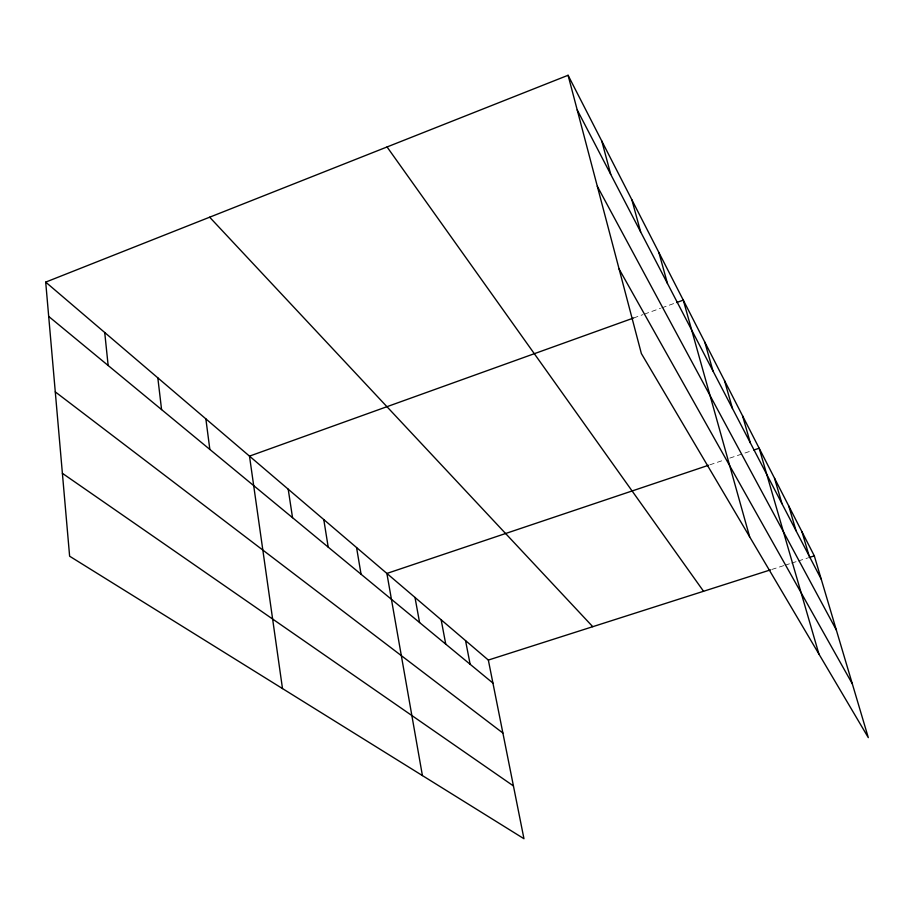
<?xml version="1.0" encoding="UTF-8"?>
<svg xmlns="http://www.w3.org/2000/svg" width="914" height="914" viewBox="0 0 914 914"><rect width="100%" height="100%" fill="white"/><g stroke="black" fill="none" stroke-linecap="round" stroke-linejoin="round"><path stroke-width="0.69" stroke-dasharray="4.57 3.43" d="M633.573 318.003L642.988 314.622M644.324 314.142L660.445 308.338M661.793 307.858L675.229 303.025M709.778 464.849L724.459 459.902M729.795 458.108L751.159 450.922M771.804 569.456L783.755 565.629M785.092 565.206L790.404 563.504M791.73 563.081L797.042 561.379M798.368 560.956L807.668 557.986"/><path stroke-width="1.37" d="M45.7 282.118L488.339 660.068L523.962 838.721L69.624 556.215L45.7 282.118L568.085 75.279L814.305 555.861L868.3 737.621L641.365 353.547L568.085 75.279M633.573 318.003L249.499 456.132L282.495 688.573M676.566 302.545L683.284 300.123L749.629 536.769M708.441 465.295L386.885 573.444L422.417 775.586M753.833 450.031L759.168 448.237L818.91 654.036M488.339 660.068L770.479 569.879M808.993 557.563L814.305 555.861M62.392 473.326L513.428 785.926M55.286 391.889L502.883 733.028M48.693 316.427L492.92 683.078M209.66 217.201L592.763 626.684M387.056 146.96L703.552 591.278M619.109 269.036L852.316 683.821M597.322 186.296L836.333 629.986M577.214 109.909L821.252 579.225M801.989 531.811L809.096 555.838M788.759 505.99L796.037 530.726M774.524 478.216L781.973 503.694M742.545 415.779L750.348 442.879M724.482 380.544L732.491 408.524M704.808 342.144L713 371.05M658.88 252.493L667.46 283.489M631.86 199.755L640.634 231.893M601.789 141.042L610.735 174.391M465.546 640.611L470.139 664.272M441.154 619.783L445.746 644.141M415.002 597.459L419.583 622.548M356.563 547.555L361.064 574.243M323.773 519.563L328.206 547.12M288.207 489.184L292.537 517.678M205.856 418.863L209.843 449.437M157.825 377.859L161.572 409.586M104.722 332.513L108.149 365.497"/></g></svg>
